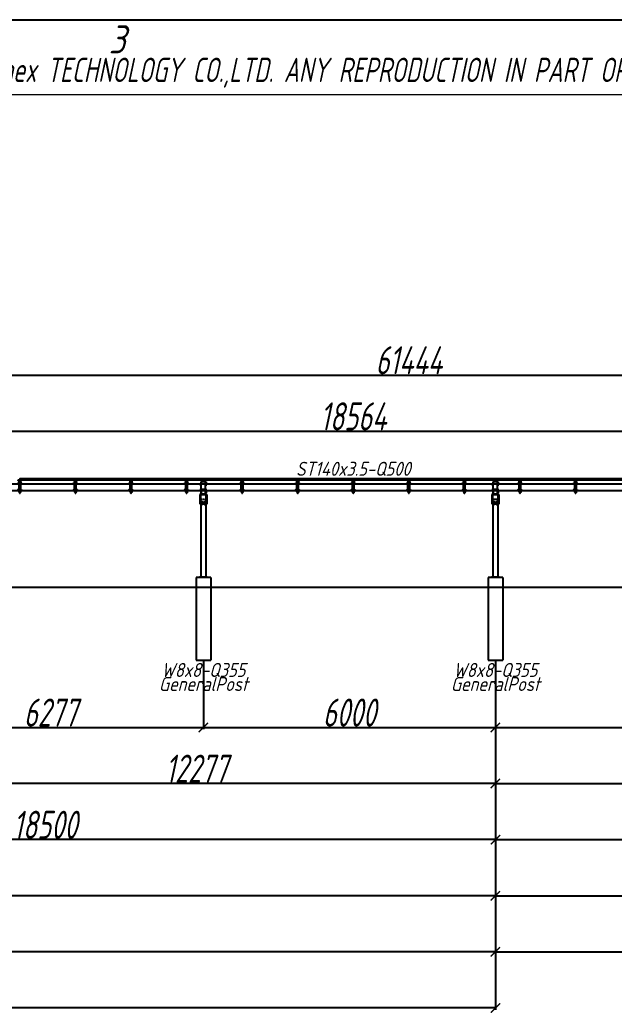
# Model space of a CAD drawing. Header units: millimetres. Extents: x -962 to 79815, y -55582 to 115780.
# Drawn here: x 26767 to 38979, y 95349 to 115780 of the extents above; entities that cross this region are included whole.
import ezdxf
from ezdxf.enums import TextEntityAlignment as Align

# ---------------------------------------------------------------- set-up
doc = ezdxf.new("R2010")
doc.units = ezdxf.units.MM
doc.linetypes.add('HIDDEN', pattern=[9.525, 6.35, -3.175])
doc.layers.add('01 Heavy line', color=7, linetype='Continuous', lineweight=18)
doc.layers.add('01-Dimension', color=4, linetype='Continuous')
doc.layers.add('03-Text', color=3, linetype='Continuous')
doc.styles.add('GB', font='gbeitc.shx', dxfattribs={"width": 0.8, "bigfont": 'gbcbig.shx'})
doc.styles.add('GreenexSolar', font='gbeitc.shx', dxfattribs={"width": 0.8, "height": 576.977143})
doc.dimstyles.new('GreenexSolar', dxfattribs={"dimtxt": 3, "dimasz": 1, "dimexe": 0.18, "dimexo": 0.0625, "dimgap": 0.09, "dimtad": 1, "dimtih": 1, "dimtoh": 1, "dimdec": 0, "dimzin": 0, "dimdsep": 46, "dimtxsty": 'GreenexSolar', "dimblk": 'ARCHTICK', "dimcen": 0.09, "dimclrd": 4, "dimclre": 4, "dimclrt": 3, "dimadec": 0, "dimazin": 0, "dimtfac": 1, "dimtdec": 4, "dimtofl": 0, "dimtmove": 0, "dimatfit": 3, "dimfxl": 1, "dimtolj": 1, "dimtzin": 0, "dimarcsym": 0})

# ---------------------------------------------------------------- blocks, each defined once
blk = doc.blocks.new('00-Greenex-京立蔚蓝英文图框')
at = {"layer": '01 Heavy line', "color": 4, "lineweight": 25}
blk.add_line((-5, 8), (415, 8), dxfattribs=at)
at = {"layer": '01 Heavy line', "color": 7, "lineweight": 18}
blk.add_line((0, 0), (410, 0), dxfattribs=at)
at = {"layer": '01 Heavy line', "color": 4, "style": 'GB'}
blk.add_text('3', height=3, dxfattribs=at).set_placement((148.66, 4.41))
at = {"layer": '01 Heavy line', "color": 4, "insert": (7.56, 3.95), "char_height": 2.6, "attachment_point": 1, "style": 'GB'}
blk.add_mtext('PROPRIETARY AND CONFIDENTIAL: THE INFORMATION CONTAINED IN THIS DRAWING IS THE SOLE PROPETY OF Greenex TECHNOLOGY CO.,LTD. ANY REPRODUCTION IN PART OR AS A WHOLE WITHOUT THE PERMISSION FROM Greenex IS PROHIBITED.', dxfattribs=at)
blk = doc.blocks.new('*U323')
at = {"color": 7, "linetype": 'Continuous', "lineweight": 25}
for p, q in [((-39, 150), (-39, 148)), ((-16, 150), (-39, 150)), ((-16, 148), (-39, 148)), ((-34, 91), (-38, 91)), ((-38, 91), (-38, 90)), ((-38, 91), (-38, 79)), ((-38, 80), (-38, 90)), ((-38, 80), (-38, 79)), ((-38, 79), (-34, 79)), ((-35, 147), (-35, 148)), ((-19, 147), (-35, 147)), ((-35, 144), (-35, 139)), ((-35, 144), (-34, 144)), ((-34, 139), (-35, 139)), ((-34, 145), (-34, 147)), ((-34, 144), (-34, 145)), ((-34, 145), (-29, 145)), ((-34, 138), (-34, 138)), ((-21, 138), (-34, 138)), ((-34, 94), (-34, 94)), ((-34, 94), (-34, 78)), ((-34, 78), (-34, 76)), ((-34, 76), (-34, 76)), ((-24, 94), (-33, 94)), ((-24, 85), (-33, 85)), ((-24, 76), (-33, 76)), ((-31, 135), (-31, 138)), ((-31, 134), (-31, 135)), ((-23, 135), (-31, 135)), ((-31, 134), (-24, 134)), ((-30, 144), (-30, 139)), ((-27, 145), (-29, 145)), ((-27, 145), (-21, 145)), ((-23, 135), (-24, 134)), ((-23, 94), (-24, 94)), ((-24, 76), (-23, 76)), ((-23, 144), (-23, 139)), ((-23, 138), (-23, 135)), ((-20, 95), (-23, 95)), ((-23, 75), (-23, 95)), ((-23, 75), (-20, 75)), ((-21, 147), (-21, 145)), ((-21, 145), (-21, 144)), ((-21, 138), (-21, 138)), ((-20, 144), (-20, 139)), ((-18, 97), (-20, 97)), ((-20, 97), (-20, 97)), ((-20, 73), (-20, 97)), ((-20, 73), (-18, 73)), ((-19, 148), (-19, 147)), ((-16, 104), (-18, 104)), ((-18, 96), (-18, 104)), ((-18, 97), (-18, 97)), ((-18, 73), (-18, 97)), ((-16, 96), (-18, 96)), ((-18, 80), (-18, 96)), ((-16, 80), (-18, 80)), ((-18, 70), (-18, 80)), ((-16, 70), (-18, 70)), ((-18, -70), (-18, 70)), ((-16, 148), (-16, 150)), ((-16, 96), (-16, 104)), ((-16, 80), (-16, 96)), ((-15, 91), (-16, 91)), ((-16, 70), (-16, 80)), ((-16, 79), (-15, 79)), ((-15, 72), (-15, 148)), ((-13, 148), (-15, 148)), ((-15, 72), (-13, 72)), ((-14, 65), (-14, 67)), ((14, 67), (-14, 67)), ((-14, -72), (-14, 65)), ((14, 65), (-14, 65)), ((-13, 72), (-13, 148)), ((13, 91), (-13, 91)), ((-13, 79), (13, 79)), ((-12, 71), (-12, 70)), ((12, 71), (-12, 71)), ((12, 70), (-12, 70)), ((-11, 74), (-11, 79)), ((-9, 74), (-11, 74)), ((-9, 74), (-9, 79)), ((-9, 74), (-9, 79)), ((-9, 74), (-8, 73)), ((-9, 74), (-9, 74)), ((0, 74), (-9, 74)), ((-9, 73), (-9, 71)), ((-9, 73), (9, 73)), ((-6, 70), (-6, 67)), ((0, 74), (0, 79)), ((9, 74), (0, 74)), ((6, 67), (6, 70)), ((8, 73), (9, 74)), ((9, 79), (9, 74)), ((9, 74), (9, 79)), ((9, 74), (11, 74)), ((9, 74), (9, 74)), ((9, 73), (9, 71)), ((11, 79), (11, 74)), ((12, 70), (12, 71)), ((15, 148), (13, 148)), ((13, 148), (13, 72)), ((13, 72), (15, 72)), ((14, 65), (14, 67)), ((14, -72), (14, 65)), ((15, 148), (15, 72)), ((16, 91), (15, 91)), ((15, 79), (16, 79)), ((16, 150), (16, 148)), ((39, 150), (16, 150)), ((39, 148), (16, 148)), ((16, 104), (18, 104)), ((16, 104), (16, 96)), ((16, 96), (18, 96)), ((16, 96), (16, 80)), ((16, 80), (18, 80)), ((16, 80), (16, 70)), ((16, 70), (18, 70)), ((18, 104), (18, 96)), ((20, 97), (18, 97)), ((18, 96), (18, 80)), ((18, 80), (18, 70)), ((18, 73), (20, 73)), ((18, -70), (18, 70)), ((19, 148), (19, 147)), ((19, 147), (35, 147)), ((20, 144), (20, 139)), ((20, 97), (20, 97)), ((20, 73), (20, 97)), ((21, 94), (20, 93)), ((20, 77), (21, 76)), ((21, 147), (21, 145)), ((21, 145), (21, 144)), ((27, 145), (21, 145)), ((21, 138), (21, 138)), ((21, 138), (34, 138)), ((21, 85), (21, 94)), ((21, 94), (27, 94)), ((21, 85), (27, 85)), ((21, 76), (21, 85)), ((21, 76), (27, 76)), ((23, 144), (23, 139)), ((23, 138), (23, 135)), ((23, 135), (24, 134)), ((23, 135), (31, 135)), ((31, 134), (24, 134)), ((27, 145), (29, 145)), ((27, 94), (28, 89)), ((28, 89), (27, 85)), ((27, 85), (28, 80)), ((28, 80), (27, 76)), ((28, 94), (28, 89)), ((28, 89), (28, 80)), ((28, 80), (28, 76)), ((34, 145), (29, 145)), ((30, 144), (30, 139)), ((31, 135), (31, 138)), ((31, 134), (31, 135)), ((34, 145), (34, 147)), ((34, 144), (34, 145)), ((35, 144), (34, 144)), ((34, 139), (35, 139)), ((34, 138), (34, 138)), ((35, 147), (35, 148)), ((35, 144), (35, 139)), ((39, 148), (39, 150)), ((-37, -47), (-40, -47)), ((-40, -47), (-40, -48)), ((-40, -47), (-40, -59)), ((-40, -58), (-40, -48)), ((-40, -58), (-40, -59)), ((-40, -59), (-37, -59)), ((-36, -44), (-37, -44)), ((-37, -44), (-37, -53)), ((-37, -53), (-37, -62)), ((-37, -62), (-36, -62)), ((-36, -44), (-35, -44)), ((-36, -62), (-36, -62)), ((-27, -44), (-35, -44)), ((-27, -44), (-35, -44)), ((-27, -53), (-35, -53)), ((-27, -62), (-35, -62)), ((-34, -70), (-34, -73)), ((-34, -70), (-24, -70)), ((-34, -73), (-24, -73)), ((-27, -44), (-26, -44)), ((-23, -43), (-26, -43)), ((-26, -63), (-26, -43)), ((-26, -44), (-26, -44)), ((-26, -62), (-26, -62)), ((-26, -62), (-26, -62)), ((-26, -63), (-23, -63)), ((-24, -73), (-24, -70)), ((-22, -41), (-23, -41)), ((-23, -65), (-23, -41)), ((-23, -65), (-22, -65)), ((-22, -40), (-22, -35)), ((-22, -35), (-19, -35)), ((-19, -40), (-22, -40)), ((-22, -40), (-22, -90)), ((-22, -90), (-19, -90)), ((-19, -35), (-19, -40)), ((-19, -40), (-19, -90)), ((-18, -47), (-19, -47)), ((-19, -59), (-18, -59)), ((-17, -92), (-17, -95)), ((-17, -92), (17, -92)), ((-17, -95), (17, -95)), ((14, -72), (-14, -72)), ((-12, -97), (-12, -100)), ((12, -97), (-12, -97)), ((12, -100), (-12, -100)), ((-10, -100), (-10, -103)), ((10, -103), (-10, -103)), ((-9, -103), (-9, -103)), ((-9, -103), (-9, -103)), ((-9, -104), (-9, -112)), ((-9, -104), (-9, -112)), ((-9, -113), (-9, -114)), ((-9, -113), (-9, -113)), ((-9, -114), (0, -114)), ((-6, -72), (-6, -92)), ((-6, -95), (-6, -97)), ((-6, -114), (-6, -121)), ((-6, -121), (-5, -122)), ((-6, -121), (6, -121)), ((5, -122), (-5, -122)), ((0, -104), (0, -112)), ((0, -114), (9, -114)), ((5, -122), (6, -121)), ((6, -92), (6, -72)), ((6, -97), (6, -95)), ((6, -121), (6, -114)), ((9, -103), (9, -103)), ((9, -103), (9, -103)), ((9, -104), (9, -112)), ((9, -104), (9, -104)), ((9, -104), (9, -112)), ((9, -112), (9, -113)), ((9, -114), (9, -113)), ((9, -113), (9, -113)), ((10, -103), (10, -100)), ((12, -100), (12, -97)), ((17, -95), (17, -92)), ((19, -47), (18, -47)), ((18, -59), (19, -59)), ((19, -40), (19, -35)), ((19, -35), (22, -35)), ((22, -40), (19, -40)), ((19, -90), (19, -40)), ((19, -90), (22, -90)), ((22, -35), (22, -40)), ((22, -90), (22, -40)), ((24, -41), (22, -41)), ((22, -65), (24, -65)), ((24, -65), (24, -41)), ((25, -44), (24, -45)), ((24, -61), (25, -62)), ((24, -73), (24, -70)), ((24, -70), (34, -70)), ((24, -73), (34, -73)), ((25, -44), (31, -44)), ((25, -53), (25, -44)), ((25, -44), (31, -44)), ((25, -44), (25, -44)), ((25, -53), (31, -53)), ((25, -62), (25, -53)), ((25, -62), (31, -62)), ((31, -44), (32, -49)), ((32, -44), (31, -44)), ((31, -44), (32, -44)), ((32, -49), (31, -53)), ((31, -62), (32, -62)), ((32, -44), (32, -49)), ((32, -44), (32, -44)), ((32, -49), (32, -58)), ((32, -58), (32, -62)), ((34, -70), (34, -73))]:
    blk.add_line(p, q, dxfattribs=at)
at = {"color": 7, "linetype": 'Continuous', "lineweight": 25, "flags": 128}
for points in [[(-27, 147), (-28, 146), (-28, 145), (-29, 145)], [(-27, 145), (-27, 145), (-27, 146), (-26, 147)], [(27, 145), (27, 145), (27, 146), (26, 147)], [(27, 147), (28, 146), (28, 145), (29, 145)]]:
    blk.add_lwpolyline(points, dxfattribs=at)
at = {"color": 7, "linetype": 'Continuous', "lineweight": 25}
for centre, radius, start, end in [((-16, 148), 2.5, 0, 90), ((-16, 148), 1, 0, 90), ((-12, 72), 2.5, 180, 270), ((-12, 72), 1, 180, 270), ((-9, 74), 2.5, 180, 270), ((-9, 74), 0.5, 180, 270), ((9, 74), 2.5, 270, 0), ((9, 74), 0.5, 270, 0), ((12, 72), 1, 270, 0), ((12, 72), 2.5, 270, 0), ((16, 148), 2.5, 90, 180), ((16, 148), 1, 90, 180), ((-24, -75), 5, 66.4218, 90), ((-24, -75), 2, 0, 90), ((-17, -90), 5, 180, 270), ((-17, -90), 2, 180, 270), ((17, -90), 2, 270, 0), ((17, -90), 5, 270, 0), ((24, -75), 5, 90, 113.5782), ((24, -75), 2, 90, 180)]:
    blk.add_arc(centre, radius, start, end, dxfattribs=at)
for centre, major_axis, ratio, start_param, end_param in [((-14, 70), (0, 4.87), 0.780501, 1.570796, 3.141593), ((-14, 70), (0, 3.09), 0.646833, 1.570796, 3.141593), ((14, 70), (0, 3.09), 0.646833, 3.141593, 4.712389), ((14, 70), (0, 4.87), 0.780501, 3.141593, 4.712389), ((-14, -70), (3.8, 0), 0.692855, 3.141593, 4.712389), ((14, -70), (3.8, 0), 0.692855, 4.712389, 6.283185)]:
    blk.add_ellipse(centre, major_axis=major_axis, ratio=ratio, start_param=start_param, end_param=end_param, dxfattribs=at)
for points, knots in [([(-30, 144), (-30, 144), (-31, 145), (-33, 145), (-34, 144), (-35, 144)], [0, 0, 0, 0, 0.264964, 0.53545, 1, 1, 1, 1]), ([(-35, 139), (-34, 139), (-34, 138), (-32, 138), (-31, 139), (-30, 139)], [0, 0, 0, 0, 0.264802, 0.535451, 1, 1, 1, 1]), ([(-33, 85), (-33, 85), (-34, 87), (-34, 88), (-34, 91), (-33, 93), (-33, 94)], [0, 0, 0, 0, 0.131004, 0.38054, 0.636178, 1, 1, 1, 1]), ([(-33, 94), (-33, 94), (-34, 94), (-34, 94), (-34, 94)], [0, 0, 0, 0, 0.529255, 1, 1, 1, 1]), ([(-33, 76), (-33, 77), (-34, 78), (-34, 81), (-34, 83), (-33, 84), (-33, 85)], [0, 0, 0, 0, 0.264605, 0.534949, 0.765344, 1, 1, 1, 1]), ([(-34, 76), (-34, 76), (-34, 76), (-34, 76), (-33, 76), (-33, 76)], [0, 0, 0, 0, 0.069976, 0.530727, 1, 1, 1, 1]), ([(-23, 144), (-23, 144), (-24, 145), (-27, 145), (-29, 144), (-30, 144)], [0, 0, 0, 0, 0.1319, 0.636262, 1, 1, 1, 1]), ([(-30, 139), (-29, 139), (-27, 138), (-24, 138), (-23, 139), (-23, 139)], [0, 0, 0, 0, 0.363738, 0.8681, 1, 1, 1, 1]), ([(-24, 94), (-24, 93), (-24, 91), (-24, 88), (-24, 87), (-24, 85), (-24, 85)], [0, 0, 0, 0, 0.363821, 0.613049, 0.868997, 1, 1, 1, 1]), ([(-24, 94), (-24, 94), (-24, 94), (-24, 94), (-24, 94), (-24, 94)], [0, 0, 0, 0, 0.069976, 0.530727, 1, 1, 1, 1]), ([(-24, 85), (-24, 84), (-24, 83), (-24, 80), (-24, 78), (-24, 77), (-24, 76)], [0, 0, 0, 0, 0.264605, 0.534949, 0.765344, 1, 1, 1, 1]), ([(-24, 76), (-24, 76), (-24, 76), (-24, 76), (-24, 76)], [0, 0, 0, 0, 0.5292553, 1, 1, 1, 1]), ([(-20, 144), (-20, 144), (-21, 145), (-22, 145), (-22, 144), (-23, 144)], [0, 0, 0, 0, 0.264872, 0.535502, 1, 1, 1, 1]), ([(-23, 139), (-22, 139), (-22, 138), (-21, 138), (-21, 139), (-20, 139)], [0, 0, 0, 0, 0.264872, 0.535487, 1, 1, 1, 1]), ([(20, 144), (20, 144), (21, 145), (22, 145), (22, 144), (23, 144)], [0, 0, 0, 0, 0.264872, 0.535502, 1, 1, 1, 1]), ([(23, 139), (22, 139), (22, 138), (21, 138), (21, 139), (20, 139)], [0, 0, 0, 0, 0.264872, 0.535487, 1, 1, 1, 1]), ([(23, 144), (23, 144), (24, 145), (27, 145), (29, 144), (30, 144)], [0, 0, 0, 0, 0.1319, 0.636262, 1, 1, 1, 1]), ([(30, 139), (29, 139), (27, 138), (24, 138), (23, 139), (23, 139)], [0, 0, 0, 0, 0.363738, 0.8681, 1, 1, 1, 1]), ([(28, 94), (28, 94), (28, 94), (27, 94), (27, 94)], [0, 0, 0, 0, 0.746933, 1, 1, 1, 1]), ([(27, 76), (27, 76), (28, 76), (28, 76), (28, 76)], [0, 0, 0, 0, 0.253067, 1, 1, 1, 1]), ([(30, 144), (30, 144), (31, 145), (33, 145), (34, 144), (35, 144)], [0, 0, 0, 0, 0.264964, 0.53545, 1, 1, 1, 1]), ([(35, 139), (34, 139), (34, 138), (32, 138), (31, 139), (30, 139)], [0, 0, 0, 0, 0.264802, 0.535451, 1, 1, 1, 1]), ([(-35, -53), (-36, -52), (-36, -51), (-36, -48), (-36, -46), (-36, -45), (-35, -44)], [0, 0, 0, 0, 0.264605, 0.534949, 0.765344, 1, 1, 1, 1]), ([(-35, -44), (-36, -44), (-36, -44), (-36, -44), (-36, -44), (-36, -44)], [0, 0, 0, 0, 0.2511123, 0.7294317, 1, 1, 1, 1]), ([(-35, -62), (-36, -61), (-36, -60), (-36, -57), (-36, -55), (-36, -54), (-35, -53)], [0, 0, 0, 0, 0.264605, 0.534949, 0.765344, 1, 1, 1, 1]), ([(-36, -62), (-36, -62), (-36, -62), (-36, -62), (-36, -62), (-35, -62)], [0, 0, 0, 0, 0.19146, 0.726267, 1, 1, 1, 1]), ([(-27, -44), (-26, -45), (-26, -47), (-26, -49), (-26, -51), (-27, -53), (-27, -53)], [0, 0, 0, 0, 0.264605, 0.534949, 0.765344, 1, 1, 1, 1]), ([(-26, -44), (-26, -44), (-26, -44), (-26, -44), (-27, -44), (-27, -44)], [0, 0, 0, 0, 0.258252, 0.74888, 1, 1, 1, 1]), ([(-27, -53), (-26, -54), (-26, -56), (-26, -58), (-26, -60), (-27, -61), (-27, -62)], [0, 0, 0, 0, 0.264605, 0.534949, 0.765344, 1, 1, 1, 1]), ([(-27, -62), (-27, -62), (-26, -62), (-26, -62), (-26, -62), (-26, -62)], [0, 0, 0, 0, 0.273726, 0.795121, 1, 1, 1, 1]), ([(-9, -104), (-8, -103), (-7, -103), (-4, -103), (-2, -103), (-1, -104), (0, -104)], [0, 0, 0, 0, 0.264605, 0.534949, 0.765344, 1, 1, 1, 1]), ([(-9, -103), (-9, -103), (-9, -103), (-9, -103), (-9, -104), (-9, -104)], [0, 0, 0, 0, 0.226291, 0.738059, 1, 1, 1, 1]), ([(-9, -104), (-9, -103), (-9, -103), (-9, -103), (-9, -103)], [0, 0, 0, 0, 0.578358, 1, 1, 1, 1]), ([(0, -112), (-1, -113), (-2, -113), (-5, -113), (-7, -113), (-8, -113), (-9, -112)], [0, 0, 0, 0, 0.264605, 0.534949, 0.765344, 1, 1, 1, 1]), ([(-9, -112), (-9, -113), (-9, -113), (-9, -113), (-9, -113), (-9, -113)], [0, 0, 0, 0, 0.261933, 0.760864, 1, 1, 1, 1]), ([(-9, -113), (-9, -113), (-9, -113), (-9, -113), (-9, -112)], [0, 0, 0, 0, 0.487354, 1, 1, 1, 1]), ([(0, -104), (1, -103), (2, -103), (5, -103), (7, -103), (8, -104), (9, -104)], [0, 0, 0, 0, 0.264605, 0.534949, 0.765344, 1, 1, 1, 1]), ([(9, -112), (8, -113), (7, -113), (4, -113), (2, -113), (1, -113), (0, -112)], [0, 0, 0, 0, 0.264605, 0.534949, 0.765344, 1, 1, 1, 1]), ([(9, -104), (9, -104), (9, -103), (9, -103), (9, -103), (9, -103)], [0, 0, 0, 0, 0.261933, 0.760864, 1, 1, 1, 1]), ([(9, -104), (9, -103), (9, -103), (9, -103), (9, -103)], [0, 0, 0, 0, 0.578358, 1, 1, 1, 1]), ([(9, -113), (9, -113), (9, -113), (9, -113), (9, -113), (9, -112)], [0, 0, 0, 0, 0.226291, 0.738059, 1, 1, 1, 1]), ([(9, -113), (9, -113), (9, -113), (9, -113), (9, -112)], [0, 0, 0, 0, 0.487354, 1, 1, 1, 1]), ([(31, -53), (32, -54), (32, -55), (32, -57), (32, -58)], [0, 0, 0, 0, 0.2530667, 1, 1, 1, 1]), ([(32, -58), (32, -59), (32, -61), (31, -62), (31, -62)], [0, 0, 0, 0, 0.973005, 1, 1, 1, 1])]:
    blk.add_open_spline(points, degree=3, knots=knots, dxfattribs=at)
blk = doc.blocks.new('*U106')
at = {"color": 7, "linetype": 'Continuous', "lineweight": 25}
for p, q in [((-48, 115), (-54, 115)), ((-54, 115), (-54, 65)), ((-48, 65), (-54, 65)), ((-54, 30), (-54, 65)), ((-54, 30), (-45, 30)), ((-48, 115), (-48, 65)), ((-45, 107), (-48, 107)), ((-48, 65), (-48, 49)), ((-48, 49), (-45, 49)), ((45, 115), (-45, 115)), ((-45, -37), (-45, 115)), ((45, -37), (45, 115)), ((48, 107), (45, 107)), ((45, 49), (48, 49)), ((45, 30), (54, 30)), ((54, 115), (48, 115)), ((48, 115), (48, 65)), ((48, 65), (54, 65)), ((48, 49), (48, 65)), ((54, 115), (54, 65)), ((54, 30), (54, 65)), ((-69, -348), (-69, -154)), ((-69, -154), (-61, -154)), ((-60, -151), (-68, -151)), ((-68, -151), (-68, -154)), ((-61, -348), (-61, -154)), ((-55, -154), (-61, -154)), ((-60, -151), (-60, -154)), ((55, -138), (-55, -138)), ((-55, -154), (-55, -138)), ((-55, -348), (-55, -154)), ((55, -154), (-55, -154)), ((-54, -65), (-54, -30)), ((-54, -30), (-45, -30)), ((-54, -65), (-48, -65)), ((-54, -65), (-54, -115)), ((-54, -115), (-48, -115)), ((-45, -49), (-48, -49)), ((-48, -49), (-48, -65)), ((-48, -65), (-48, -115)), ((-48, -107), (-45, -107)), ((-45, -37), (45, -37)), ((-45, -137), (-45, -37)), ((-45, -137), (45, -137)), ((-45, -138), (-45, -137)), ((45, -30), (54, -30)), ((45, -137), (45, -37)), ((48, -49), (45, -49)), ((45, -107), (48, -107)), ((45, -137), (45, -138)), ((48, -65), (48, -49)), ((54, -65), (48, -65)), ((48, -65), (48, -115)), ((48, -115), (54, -115)), ((54, -65), (54, -30)), ((54, -65), (54, -115)), ((55, -154), (55, -138)), ((55, -348), (55, -154)), ((61, -154), (55, -154)), ((60, -151), (68, -151)), ((60, -154), (60, -151)), ((69, -154), (61, -154)), ((61, -154), (61, -348)), ((68, -154), (68, -151)), ((69, -154), (69, -348)), ((-69, -348), (-61, -348)), ((-61, -348), (-55, -348)), ((55, -348), (-55, -348)), ((-51, -348), (-51, -1844)), ((51, -348), (51, -1844)), ((55, -348), (61, -348)), ((69, -348), (61, -348)), ((-150, -3554), (150, -3554))]:
    blk.add_line(p, q, dxfattribs=at)
for p, q in [((-54, 115), (-54, -116)), ((150, -1854), (-150, -1854)), ((-150, -1854), (-150, -3554)), ((80, -1844), (-80, -1844)), ((-80, -1844), (-80, -1854)), ((80, -1854), (80, -1844)), ((150, -1854), (150, -3554))]:
    blk.add_line(p, q)
at = {"linetype": 'HIDDEN'}
for p, q in [((-51, -348), (-51, -253)), ((51, -253), (-51, -253)), ((51, -348), (51, -253))]:
    blk.add_line(p, q, dxfattribs=at)
at = {"color": 7, "linetype": 'Continuous', "lineweight": 25}
for centre, radius in [((-28, -313), 25), ((-28, -313), 11.6), ((-28, -313), 8), ((-28, -313), 7.2), ((28, -313), 15), ((28, -313), 11.6), ((28, -313), 8), ((28, -313), 7.2)]:
    blk.add_circle(centre, radius, dxfattribs=at)
for centre, radius, start, end in [((-55, -151), 13, 90, 180), ((-55, -151), 5, 90, 180), ((55, -151), 13, 0, 90), ((55, -151), 5, 0, 90), ((-28, -313), 12.6, 118.478, 149.5257), ((-28, -343), 8.75, 214.8499, 325.1501), ((-28, -313), 12.6, 57.2746, 87.7186), ((-28, -313), 12.5, 356.2855, 27.1182), ((28, -313), 12.6, 216.7967, 247.2408), ((28, -343), 8.75, 214.8499, 325.1501), ((28, -313), 12.5, 278.0001, 309.0479)]:
    blk.add_arc(centre, radius, start, end, dxfattribs=at)
for points, knots in [([(-31, -299), (-31, -300), (-33, -302), (-36, -304), (-38, -307), (-40, -308), (-41, -309)], [0, 0, 0, 0, 0.264607, 0.534953, 0.765346, 1, 1, 1, 1]), ([(-41, -309), (-40, -310), (-40, -312), (-39, -316), (-38, -319), (-38, -321), (-38, -322)], [0, 0, 0, 0, 0.264607, 0.534953, 0.765346, 1, 1, 1, 1]), ([(-38, -322), (-36, -323), (-33, -324), (-29, -325), (-27, -326), (-25, -326), (-24, -327)], [0, 0, 0, 0, 0.364276, 0.613562, 0.86957, 1, 1, 1, 1]), ([(-17, -304), (-18, -303), (-20, -303), (-22, -302), (-26, -301), (-29, -300), (-31, -299)], [0, 0, 0, 0, 0.13043, 0.380026, 0.635722, 1, 1, 1, 1]), ([(-24, -327), (-24, -326), (-22, -324), (-19, -322), (-17, -319), (-15, -318), (-14, -317)], [0, 0, 0, 0, 0.264607, 0.534953, 0.765346, 1, 1, 1, 1]), ([(-14, -317), (-15, -316), (-15, -314), (-16, -310), (-17, -307), (-17, -305), (-17, -304)], [0, 0, 0, 0, 0.264607, 0.534953, 0.765346, 1, 1, 1, 1]), ([(17, -305), (16, -306), (16, -308), (16, -312), (15, -315), (15, -317), (15, -318)], [0, 0, 0, 0, 0.264607, 0.534953, 0.765346, 1, 1, 1, 1]), ([(15, -318), (15, -319), (17, -320), (19, -321), (22, -324), (24, -326), (26, -327)], [0, 0, 0, 0, 0.1304302, 0.3800258, 0.6357223, 1, 1, 1, 1]), ([(29, -299), (28, -300), (26, -301), (23, -302), (19, -303), (17, -304), (17, -305)], [0, 0, 0, 0, 0.2646075, 0.534953, 0.7653458, 1, 1, 1, 1]), ([(26, -327), (27, -326), (29, -325), (32, -324), (36, -323), (38, -322), (38, -321)], [0, 0, 0, 0, 0.264607, 0.534953, 0.765346, 1, 1, 1, 1]), ([(40, -308), (39, -307), (37, -305), (34, -302), (31, -301), (30, -300), (29, -299)], [0, 0, 0, 0, 0.364276, 0.613562, 0.86957, 1, 1, 1, 1]), ([(38, -321), (39, -320), (39, -318), (39, -314), (40, -311), (40, -309), (40, -308)], [0, 0, 0, 0, 0.264607, 0.534953, 0.765346, 1, 1, 1, 1])]:
    blk.add_open_spline(points, degree=3, knots=knots, dxfattribs=at)
blk = doc.blocks.new('_ArchTick')
at = {"color": 0, "linetype": 'ByBlock', "const_width": 0.15}
blk.add_lwpolyline([(-0.5, -0.5), (0.5, 0.5)], dxfattribs=at)
blk = doc.blocks.new('*D399')
at = {"layer": '01-Dimension', "color": 4, "lineweight": -2, "transparency": 16777216}
for p, q in [((24337, 106176), (24337, 107352)), ((24337, 107318), (42901, 107318)), ((42901, 106176), (42901, 107352))]:
    blk.add_line(p, q, dxfattribs=at)
at = {"layer": 'Defpoints', "color": 0, "transparency": 16777216}
for p in [(42901, 107318), (24337, 106164), (42901, 106164)]:
    blk.add_point(p, dxfattribs=at)
at = {"layer": '01-Dimension', "color": 4, "lineweight": -2, "transparency": 16777216, "xscale": 192.3257142857143, "yscale": 192.3257142857143, "zscale": 192.3257142857143, "rotation": 180}
blk.add_blockref('_ArchTick', (24337, 107318), dxfattribs=at)
at = {"layer": '01-Dimension', "color": 4, "lineweight": -2, "transparency": 16777216, "xscale": 192.3257142857143, "yscale": 192.3257142857143, "zscale": 192.3257142857143}
blk.add_blockref('_ArchTick', (42901, 107318), dxfattribs=at)
at = {"layer": '01-Dimension', "color": 3, "transparency": 16777216, "insert": (33619, 107624), "char_height": 577, "attachment_point": 5, "style": 'GreenexSolar'}
blk.add_mtext('\\A1;18564', dxfattribs=at)
blk = doc.blocks.new('*D403')
at = {"layer": '01-Dimension', "color": 4, "lineweight": -2, "transparency": 16777216}
for p, q in [((4039, 106176), (4039, 108506)), ((65483, 106176), (65483, 108506)), ((4039, 108472), (65483, 108472))]:
    blk.add_line(p, q, dxfattribs=at)
at = {"layer": 'Defpoints', "color": 0, "transparency": 16777216}
for p in [(65483, 108472), (4039, 106164), (65483, 106164)]:
    blk.add_point(p, dxfattribs=at)
at = {"layer": '01-Dimension', "color": 4, "lineweight": -2, "transparency": 16777216, "xscale": 192.3257142857143, "yscale": 192.3257142857143, "zscale": 192.3257142857143, "rotation": 180}
blk.add_blockref('_ArchTick', (4039, 108472), dxfattribs=at)
at = {"layer": '01-Dimension', "color": 4, "lineweight": -2, "transparency": 16777216, "xscale": 192.3257142857143, "yscale": 192.3257142857143, "zscale": 192.3257142857143}
blk.add_blockref('_ArchTick', (65483, 108472), dxfattribs=at)
at = {"layer": '01-Dimension', "color": 3, "transparency": 16777216, "insert": (34761, 108778), "char_height": 577, "attachment_point": 5, "style": 'GreenexSolar'}
blk.add_mtext('\\A1;61444', dxfattribs=at)
blk = doc.blocks.new('*D409')
at = {"layer": '01-Dimension', "color": 4, "lineweight": -2, "transparency": 16777216}
for p, q in [((24262, 102598), (24262, 101190)), ((30539, 102598), (30539, 101190)), ((24262, 101225), (30539, 101225))]:
    blk.add_line(p, q, dxfattribs=at)
at = {"layer": 'Defpoints', "color": 0, "transparency": 16777216}
for p in [(24262, 102610), (30539, 102610), (30539, 101225)]:
    blk.add_point(p, dxfattribs=at)
at = {"layer": '01-Dimension', "color": 4, "lineweight": -2, "transparency": 16777216, "xscale": 192.3257142857143, "yscale": 192.3257142857143, "zscale": 192.3257142857143, "rotation": 180}
blk.add_blockref('_ArchTick', (24262, 101225), dxfattribs=at)
at = {"layer": '01-Dimension', "color": 4, "lineweight": -2, "transparency": 16777216, "xscale": 192.3257142857143, "yscale": 192.3257142857143, "zscale": 192.3257142857143}
blk.add_blockref('_ArchTick', (30539, 101225), dxfattribs=at)
at = {"layer": '01-Dimension', "color": 3, "transparency": 16777216, "insert": (27400, 101531), "char_height": 577, "attachment_point": 5, "style": 'GreenexSolar'}
blk.add_mtext('\\A1;6277', dxfattribs=at)
blk = doc.blocks.new('*D410')
at = {"layer": '01-Dimension', "color": 4, "lineweight": -2, "transparency": 16777216}
for p, q in [((30539, 102598), (30539, 101190)), ((36539, 102598), (36539, 101190)), ((30539, 101225), (36539, 101225))]:
    blk.add_line(p, q, dxfattribs=at)
at = {"layer": 'Defpoints', "color": 0, "transparency": 16777216}
for p in [(30539, 102610), (36539, 102610), (36539, 101225)]:
    blk.add_point(p, dxfattribs=at)
at = {"layer": '01-Dimension', "color": 4, "lineweight": -2, "transparency": 16777216, "xscale": 192.3257142857143, "yscale": 192.3257142857143, "zscale": 192.3257142857143, "rotation": 180}
blk.add_blockref('_ArchTick', (30539, 101225), dxfattribs=at)
at = {"layer": '01-Dimension', "color": 4, "lineweight": -2, "transparency": 16777216, "xscale": 192.3257142857143, "yscale": 192.3257142857143, "zscale": 192.3257142857143}
blk.add_blockref('_ArchTick', (36539, 101225), dxfattribs=at)
at = {"layer": '01-Dimension', "color": 3, "transparency": 16777216, "insert": (33539, 101531), "char_height": 577, "attachment_point": 5, "style": 'GreenexSolar'}
blk.add_mtext('\\A1;6000', dxfattribs=at)
blk = doc.blocks.new('*D411')
at = {"layer": '01-Dimension', "color": 4, "lineweight": -2, "transparency": 16777216}
for p, q in [((36539, 102598), (36539, 101190)), ((42976, 102598), (42976, 101190)), ((36539, 101225), (42976, 101225))]:
    blk.add_line(p, q, dxfattribs=at)
at = {"layer": 'Defpoints', "color": 0, "transparency": 16777216}
for p in [(36539, 102610), (42976, 102610), (42976, 101225)]:
    blk.add_point(p, dxfattribs=at)
at = {"layer": '01-Dimension', "color": 4, "lineweight": -2, "transparency": 16777216, "xscale": 192.3257142857143, "yscale": 192.3257142857143, "zscale": 192.3257142857143, "rotation": 180}
blk.add_blockref('_ArchTick', (36539, 101225), dxfattribs=at)
at = {"layer": '01-Dimension', "color": 4, "lineweight": -2, "transparency": 16777216, "xscale": 192.3257142857143, "yscale": 192.3257142857143, "zscale": 192.3257142857143}
blk.add_blockref('_ArchTick', (42976, 101225), dxfattribs=at)
at = {"layer": '01-Dimension', "color": 3, "transparency": 16777216, "insert": (39757, 101531), "char_height": 577, "attachment_point": 5, "style": 'GreenexSolar'}
blk.add_mtext('\\A1;6437', dxfattribs=at)
blk = doc.blocks.new('*D415')
at = {"layer": '01-Dimension', "color": 4, "lineweight": -2, "transparency": 16777216}
for p, q in [((4039, 102598), (4039, 95420)), ((36539, 102598), (36539, 95420)), ((36539, 95455), (4039, 95455))]:
    blk.add_line(p, q, dxfattribs=at)
at = {"layer": 'Defpoints', "color": 0, "transparency": 16777216}
for p in [(4039, 102610), (36539, 102610), (4039, 95455)]:
    blk.add_point(p, dxfattribs=at)
at = {"layer": '01-Dimension', "color": 4, "lineweight": -2, "transparency": 16777216, "xscale": 192.3257142857143, "yscale": 192.3257142857143, "zscale": 192.3257142857143, "rotation": 180}
blk.add_blockref('_ArchTick', (4039, 95455), dxfattribs=at)
at = {"layer": '01-Dimension', "color": 4, "lineweight": -2, "transparency": 16777216, "xscale": 192.3257142857143, "yscale": 192.3257142857143, "zscale": 192.3257142857143}
blk.add_blockref('_ArchTick', (36539, 95455), dxfattribs=at)
at = {"layer": '01-Dimension', "color": 3, "transparency": 16777216, "insert": (20289, 95761), "char_height": 577, "attachment_point": 5, "style": 'GreenexSolar'}
blk.add_mtext('\\A1;32500', dxfattribs=at)
blk = doc.blocks.new('*D416')
at = {"layer": '01-Dimension', "color": 4, "lineweight": -2, "transparency": 16777216}
for p, q in [((5539, 102598), (5539, 96574)), ((36539, 102598), (36539, 96574)), ((36539, 96609), (5539, 96609))]:
    blk.add_line(p, q, dxfattribs=at)
at = {"layer": 'Defpoints', "color": 0, "transparency": 16777216}
for p in [(5539, 102610), (36539, 102610), (5539, 96609)]:
    blk.add_point(p, dxfattribs=at)
at = {"layer": '01-Dimension', "color": 4, "lineweight": -2, "transparency": 16777216, "xscale": 192.3257142857143, "yscale": 192.3257142857143, "zscale": 192.3257142857143, "rotation": 180}
blk.add_blockref('_ArchTick', (5539, 96609), dxfattribs=at)
at = {"layer": '01-Dimension', "color": 4, "lineweight": -2, "transparency": 16777216, "xscale": 192.3257142857143, "yscale": 192.3257142857143, "zscale": 192.3257142857143}
blk.add_blockref('_ArchTick', (36539, 96609), dxfattribs=at)
at = {"layer": '01-Dimension', "color": 3, "transparency": 16777216, "insert": (21039, 96915), "char_height": 577, "attachment_point": 5, "style": 'GreenexSolar'}
blk.add_mtext('\\A1;31000', dxfattribs=at)
blk = doc.blocks.new('*D417')
at = {"layer": '01-Dimension', "color": 4, "lineweight": -2, "transparency": 16777216}
for p, q in [((11258, 102598), (11258, 97728)), ((36539, 102598), (36539, 97728)), ((36539, 97763), (11258, 97763))]:
    blk.add_line(p, q, dxfattribs=at)
at = {"layer": 'Defpoints', "color": 0, "transparency": 16777216}
for p in [(11258, 102610), (36539, 102610), (11258, 97763)]:
    blk.add_point(p, dxfattribs=at)
at = {"layer": '01-Dimension', "color": 4, "lineweight": -2, "transparency": 16777216, "xscale": 192.3257142857143, "yscale": 192.3257142857143, "zscale": 192.3257142857143, "rotation": 180}
blk.add_blockref('_ArchTick', (11258, 97763), dxfattribs=at)
at = {"layer": '01-Dimension', "color": 4, "lineweight": -2, "transparency": 16777216, "xscale": 192.3257142857143, "yscale": 192.3257142857143, "zscale": 192.3257142857143}
blk.add_blockref('_ArchTick', (36539, 97763), dxfattribs=at)
at = {"layer": '01-Dimension', "color": 3, "transparency": 16777216, "insert": (23898, 98069), "char_height": 577, "attachment_point": 5, "style": 'GreenexSolar'}
blk.add_mtext('\\A1;25281', dxfattribs=at)
blk = doc.blocks.new('*D418')
at = {"layer": '01-Dimension', "color": 4, "lineweight": -2, "transparency": 16777216}
for p, q in [((18039, 102598), (18039, 98882)), ((36539, 102598), (36539, 98882)), ((36539, 98917), (18039, 98917))]:
    blk.add_line(p, q, dxfattribs=at)
at = {"layer": 'Defpoints', "color": 0, "transparency": 16777216}
for p in [(18039, 102610), (36539, 102610), (18039, 98917)]:
    blk.add_point(p, dxfattribs=at)
at = {"layer": '01-Dimension', "color": 4, "lineweight": -2, "transparency": 16777216, "xscale": 192.3257142857143, "yscale": 192.3257142857143, "zscale": 192.3257142857143, "rotation": 180}
blk.add_blockref('_ArchTick', (18039, 98917), dxfattribs=at)
at = {"layer": '01-Dimension', "color": 4, "lineweight": -2, "transparency": 16777216, "xscale": 192.3257142857143, "yscale": 192.3257142857143, "zscale": 192.3257142857143}
blk.add_blockref('_ArchTick', (36539, 98917), dxfattribs=at)
at = {"layer": '01-Dimension', "color": 3, "transparency": 16777216, "insert": (27289, 99223), "char_height": 577, "attachment_point": 5, "style": 'GreenexSolar'}
blk.add_mtext('\\A1;18500', dxfattribs=at)
blk = doc.blocks.new('*D419')
at = {"layer": '01-Dimension', "color": 4, "lineweight": -2, "transparency": 16777216}
for p, q in [((24262, 102598), (24262, 100036)), ((36539, 102598), (36539, 100036)), ((36539, 100071), (24262, 100071))]:
    blk.add_line(p, q, dxfattribs=at)
at = {"layer": 'Defpoints', "color": 0, "transparency": 16777216}
for p in [(24262, 102610), (36539, 102610), (24262, 100071)]:
    blk.add_point(p, dxfattribs=at)
at = {"layer": '01-Dimension', "color": 4, "lineweight": -2, "transparency": 16777216, "xscale": 192.3257142857143, "yscale": 192.3257142857143, "zscale": 192.3257142857143, "rotation": 180}
blk.add_blockref('_ArchTick', (24262, 100071), dxfattribs=at)
at = {"layer": '01-Dimension', "color": 4, "lineweight": -2, "transparency": 16777216, "xscale": 192.3257142857143, "yscale": 192.3257142857143, "zscale": 192.3257142857143}
blk.add_blockref('_ArchTick', (36539, 100071), dxfattribs=at)
at = {"layer": '01-Dimension', "color": 3, "transparency": 16777216, "insert": (30400, 100377), "char_height": 577, "attachment_point": 5, "style": 'GreenexSolar'}
blk.add_mtext('\\A1;12277', dxfattribs=at)
blk = doc.blocks.new('*D420')
at = {"layer": '01-Dimension', "color": 4, "lineweight": -2, "transparency": 16777216}
for p, q in [((36539, 102598), (36539, 100036)), ((49539, 102598), (49539, 100036)), ((36539, 100071), (49539, 100071))]:
    blk.add_line(p, q, dxfattribs=at)
at = {"layer": 'Defpoints', "color": 0, "transparency": 16777216}
for p in [(36539, 102610), (49539, 102610), (49539, 100071)]:
    blk.add_point(p, dxfattribs=at)
at = {"layer": '01-Dimension', "color": 4, "lineweight": -2, "transparency": 16777216, "xscale": 192.3257142857143, "yscale": 192.3257142857143, "zscale": 192.3257142857143, "rotation": 180}
blk.add_blockref('_ArchTick', (36539, 100071), dxfattribs=at)
at = {"layer": '01-Dimension', "color": 4, "lineweight": -2, "transparency": 16777216, "xscale": 192.3257142857143, "yscale": 192.3257142857143, "zscale": 192.3257142857143}
blk.add_blockref('_ArchTick', (49539, 100071), dxfattribs=at)
at = {"layer": '01-Dimension', "color": 3, "transparency": 16777216, "insert": (43039, 100377), "char_height": 577, "attachment_point": 5, "style": 'GreenexSolar'}
blk.add_mtext('\\A1;13000', dxfattribs=at)
blk = doc.blocks.new('*D421')
at = {"layer": '01-Dimension', "color": 4, "lineweight": -2, "transparency": 16777216}
for p, q in [((36539, 102598), (36539, 98882)), ((55980, 102598), (55980, 98882)), ((36539, 98917), (55980, 98917))]:
    blk.add_line(p, q, dxfattribs=at)
at = {"layer": 'Defpoints', "color": 0, "transparency": 16777216}
for p in [(36539, 102610), (55980, 102610), (55980, 98917)]:
    blk.add_point(p, dxfattribs=at)
at = {"layer": '01-Dimension', "color": 4, "lineweight": -2, "transparency": 16777216, "xscale": 192.3257142857143, "yscale": 192.3257142857143, "zscale": 192.3257142857143, "rotation": 180}
blk.add_blockref('_ArchTick', (36539, 98917), dxfattribs=at)
at = {"layer": '01-Dimension', "color": 4, "lineweight": -2, "transparency": 16777216, "xscale": 192.3257142857143, "yscale": 192.3257142857143, "zscale": 192.3257142857143}
blk.add_blockref('_ArchTick', (55980, 98917), dxfattribs=at)
at = {"layer": '01-Dimension', "color": 3, "transparency": 16777216, "insert": (46259, 99223), "char_height": 577, "attachment_point": 5, "style": 'GreenexSolar'}
blk.add_mtext('\\A1;19441', dxfattribs=at)
blk = doc.blocks.new('*D422')
at = {"layer": '01-Dimension', "color": 4, "lineweight": -2, "transparency": 16777216}
for p, q in [((36539, 102598), (36539, 97728)), ((62039, 102598), (62039, 97728)), ((36539, 97763), (62039, 97763))]:
    blk.add_line(p, q, dxfattribs=at)
at = {"layer": 'Defpoints', "color": 0, "transparency": 16777216}
for p in [(36539, 102610), (62039, 102610), (62039, 97763)]:
    blk.add_point(p, dxfattribs=at)
at = {"layer": '01-Dimension', "color": 4, "lineweight": -2, "transparency": 16777216, "xscale": 192.3257142857143, "yscale": 192.3257142857143, "zscale": 192.3257142857143, "rotation": 180}
blk.add_blockref('_ArchTick', (36539, 97763), dxfattribs=at)
at = {"layer": '01-Dimension', "color": 4, "lineweight": -2, "transparency": 16777216, "xscale": 192.3257142857143, "yscale": 192.3257142857143, "zscale": 192.3257142857143}
blk.add_blockref('_ArchTick', (62039, 97763), dxfattribs=at)
at = {"layer": '01-Dimension', "color": 3, "transparency": 16777216, "insert": (49289, 98069), "char_height": 577, "attachment_point": 5, "style": 'GreenexSolar'}
blk.add_mtext('\\A1;25500', dxfattribs=at)
blk = doc.blocks.new('*D423')
at = {"layer": '01-Dimension', "color": 4, "lineweight": -2, "transparency": 16777216}
for p, q in [((36539, 102598), (36539, 96574)), ((65483, 102598), (65483, 96574)), ((36539, 96609), (65483, 96609))]:
    blk.add_line(p, q, dxfattribs=at)
at = {"layer": 'Defpoints', "color": 0, "transparency": 16777216}
for p in [(36539, 102610), (65483, 102610), (65483, 96609)]:
    blk.add_point(p, dxfattribs=at)
at = {"layer": '01-Dimension', "color": 4, "lineweight": -2, "transparency": 16777216, "xscale": 192.3257142857143, "yscale": 192.3257142857143, "zscale": 192.3257142857143, "rotation": 180}
blk.add_blockref('_ArchTick', (36539, 96609), dxfattribs=at)
at = {"layer": '01-Dimension', "color": 4, "lineweight": -2, "transparency": 16777216, "xscale": 192.3257142857143, "yscale": 192.3257142857143, "zscale": 192.3257142857143}
blk.add_blockref('_ArchTick', (65483, 96609), dxfattribs=at)
at = {"layer": '01-Dimension', "color": 3, "transparency": 16777216, "insert": (51011, 96915), "char_height": 577, "attachment_point": 5, "style": 'GreenexSolar'}
blk.add_mtext('\\A1;28944', dxfattribs=at)

msp = doc.modelspace()

# ---------------------------------------------------------------- linework, layer by layer
msp.add_line((4038.8, 104109.6), (65482.8, 104109.6))
for points in [[(26770.8, 106313.8), (26770.8, 106343.8), (27904.8, 106343.8), (27904.8, 106313.8)], [(27912.8, 106313.8), (27912.8, 106343.8), (29046.8, 106343.8), (29046.8, 106313.8)], [(29054.8, 106313.8), (29054.8, 106343.8), (30188.8, 106343.8), (30188.8, 106313.8)], [(30196.8, 106313.8), (30196.8, 106343.8), (31330.8, 106343.8), (31330.8, 106313.8)], [(31338.8, 106313.8), (31338.8, 106343.8), (32472.8, 106343.8), (32472.8, 106313.8)], [(32480.8, 106313.8), (32480.8, 106343.8), (33614.8, 106343.8), (33614.8, 106313.8)], [(33622.8, 106313.8), (33622.8, 106343.8), (34756.8, 106343.8), (34756.8, 106313.8)], [(34764.8, 106313.8), (34764.8, 106343.8), (35898.8, 106343.8), (35898.8, 106313.8)], [(35906.8, 106313.8), (35906.8, 106343.8), (37040.8, 106343.8), (37040.8, 106313.8)], [(37048.8, 106313.8), (37048.8, 106343.8), (38182.8, 106343.8), (38182.8, 106313.8)], [(38190.8, 106313.8), (38190.8, 106343.8), (39324.8, 106343.8), (39324.8, 106313.8)], [(24336.8, 106093.8), (24336.8, 106233.8), (42900.8, 106233.8), (42900.8, 106093.8)]]:
    msp.add_lwpolyline(points, close=True)

# ---------------------------------------------------------------- block references
at = {"xscale": 192.3257142857143, "yscale": 192.3257142857143, "zscale": 192.3257142857143}
msp.add_blockref('00-Greenex-京立蔚蓝英文图框', (0, 114241.5), dxfattribs=at)
for name, p in [('*U323', (26766.8, 106163.8)), ('*U323', (27908.8, 106163.8)), ('*U323', (29050.8, 106163.8)), ('*U323', (30192.8, 106163.8)), ('*U106', (30538.8, 106163.8)), ('*U323', (31334.8, 106163.8)), ('*U323', (32476.8, 106163.8)), ('*U323', (33618.8, 106163.8)), ('*U323', (34760.8, 106163.8)), ('*U323', (35902.8, 106163.8)), ('*U106', (36538.8, 106163.8)), ('*U323', (37044.8, 106163.8)), ('*U323', (38186.8, 106163.8))]:
    msp.add_blockref(name, p)

# ---------------------------------------------------------------- texts
at = {"layer": '03-Text', "style": 'GreenexSolar'}
msp.add_text('ST140x3.5-Q500', height=288.489, dxfattribs=at).set_placement((33618.8, 106401.5), align=Align.CENTER)
for s, height, p in [('W8x8-Q355', 288.49, (30538.8, 102551.9)), ('W8x8-Q355', 288.49, (36538.8, 102551.9)), ('GeneralPost', 288.489, (30538.8, 102263.4)), ('GeneralPost', 288.489, (36538.8, 102263.4))]:
    msp.add_text(s, height=height, dxfattribs=at).set_placement(p, align=Align.TOP_CENTER)

# ---------------------------------------------------------------- dimensions: what is measured, and where the dimension line sits
at = {"layer": '01-Dimension'}
for base, p1, p2, picture, middle in [((65482.8, 108471.7), (4038.8, 106163.8), (65482.8, 106163.8), '*D403', (34760.8, 108777.5)), ((42900.8, 107317.7), (24336.8, 106163.8), (42900.8, 106163.8), '*D399', (33618.8, 107623.5)), ((4038.8, 95455.1), (36538.8, 102609.6), (4038.8, 102609.6), '*D415', (20288.8, 95760.9)), ((5538.8, 96609), (36538.8, 102609.6), (5538.8, 102609.6), '*D416', (21038.8, 96914.8)), ((11257.8, 97763), (36538.8, 102609.6), (11257.8, 102609.6), '*D417', (23898.3, 98068.8)), ((18038.8, 98916.9), (36538.8, 102609.6), (18038.8, 102609.6), '*D418', (27288.8, 99222.7)), ((30538.8, 101224.8), (24261.8, 102609.6), (30538.8, 102609.6), '*D409', (27400.3, 101530.6)), ((24261.8, 100070.9), (36538.8, 102609.6), (24261.8, 102609.6), '*D419', (30400.3, 100376.7)), ((36538.8, 101224.8), (30538.8, 102609.6), (36538.8, 102609.6), '*D410', (33538.8, 101530.6)), ((42975.8, 101224.8), (36538.8, 102609.6), (42975.8, 102609.6), '*D411', (39757.3, 101530.6)), ((49538.8, 100070.9), (36538.8, 102609.6), (49538.8, 102609.6), '*D420', (43038.8, 100376.7)), ((55979.8, 98916.9), (36538.8, 102609.6), (55979.8, 102609.6), '*D421', (46259.3, 99222.7)), ((62038.8, 97763), (36538.8, 102609.6), (62038.8, 102609.6), '*D422', (49288.8, 98068.8)), ((65482.8, 96609), (36538.8, 102609.6), (65482.8, 102609.6), '*D423', (51010.8, 96914.8))]:
    dim = msp.add_linear_dim(base=base, p1=p1, p2=p2, dimstyle='GreenexSolar', override={"dimscale": 192.325714}, dxfattribs=at)
    dim.commit()
    dim.dimension.update_dxf_attribs({"geometry": picture, "text_midpoint": middle})

doc.saveas('drawing.dxf')
